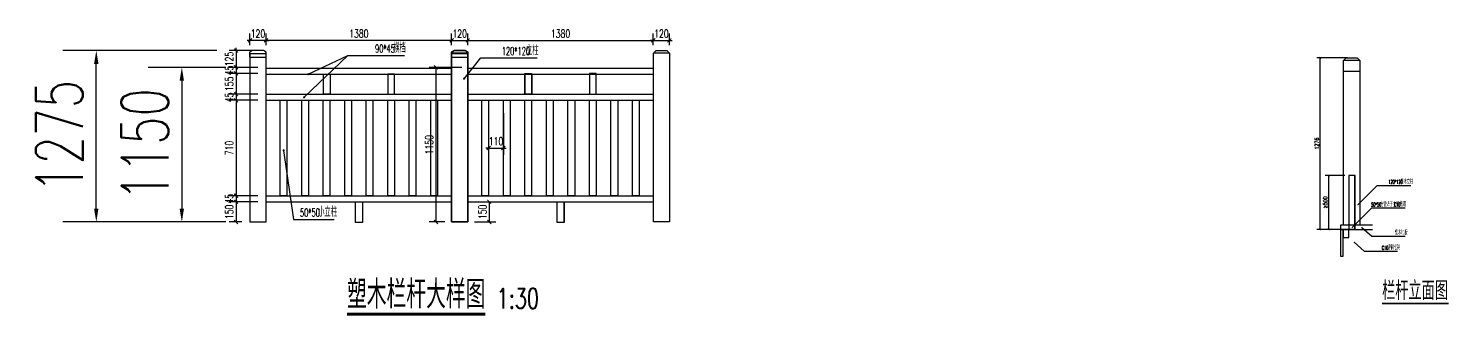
# Model space of a CAD drawing. Header units: millimetres. Extents: x -1003406 to 3312184, y 81337 to 716393.
# Drawn here: x 1077484 to 1088052, y 403472 to 405609 of the extents above; entities that cross this region are included whole.
import ezdxf

# ---------------------------------------------------------------- set-up
doc = ezdxf.new("R2010")
doc.units = ezdxf.units.MM
doc.header["$LTSCALE"] = 10
doc.layers.get('0').update_dxf_attribs({"linetype": 'CONTINUOUS'})
doc.layers.get('Defpoints').update_dxf_attribs({"linetype": 'CONTINUOUS'})
for name, color, linetype in [('DIM_LEAD', 3, 'CONTINUOUS'), ('DIM_SYMB', 3, 'CONTINUOUS'), ('PUB_DIM', 3, 'CONTINUOUS'), ('PUB_TEXT', 7, 'CONTINUOUS'), ('木地板', 32, 'CONTINUOUS'), ('木板', 42, 'CONTINUOUS'), ('栏杆', 4, 'CONTINUOUS'), ('钢架', 3, 'CONTINUOUS'), ('铝架', 3, 'CONTINUOUS'), ('龙骨', 10, 'CONTINUOUS')]:
    doc.layers.add(name, color=color, linetype=linetype)
doc.layers.add('文字及标注', color=3, linetype='CONTINUOUS', lineweight=15)
doc.styles.add('_TCH_DIM', font='SIMPLEX', dxfattribs={"bigfont": 'GBCBIG'})
doc.styles.add('_TCH_DIM_T3', font='SIMPLEX', dxfattribs={"width": 0.705882, "bigfont": 'GBCBIG'})
doc.styles.get("Standard").update_dxf_attribs({"font": 'simplex.shx', "width": 0.7, "bigfont": 'hztxt.shx'})
doc.styles.add('STANDARD_T3', font='simplex.shx', dxfattribs={"width": 0.7, "bigfont": 'gbcbig.shx'})
doc.styles.add('TSSD_Dimension', font='Tssdeng.shx', dxfattribs={"width": 0.7, "bigfont": 'hztxt.shx'})
doc.dimstyles.new('_T&10', dxfattribs={"dimtxt": 29.75, "dimasz": 10, "dimexe": 25, "dimexo": 30, "dimgap": 10, "dimtad": 1, "dimdec": 0, "dimzin": 0, "dimdsep": 46, "dimtxsty": '_TCH_DIM_T3', "dimblk": 'ARCHTICK', "dimcen": 0.09, "dimclrt": 7, "dimazin": 2, "dimtfac": 1, "dimtdec": 0, "dimtix": 1, "dimtmove": 2, "dimatfit": 3, "dimfxl": 1, "dimtolj": 1, "dimtzin": 0, "dimarcsym": 0})
doc.dimstyles.new('_T&20', dxfattribs={"dimtxt": 59.5, "dimasz": 20, "dimexe": 50, "dimexo": 60, "dimgap": 20, "dimtad": 1, "dimdec": 0, "dimzin": 0, "dimdsep": 46, "dimtxsty": '_TCH_DIM_T3', "dimblk": 'ARCHTICK', "dimcen": 0.09, "dimclrt": 7, "dimazin": 2, "dimtfac": 1, "dimtdec": 0, "dimtix": 1, "dimtmove": 2, "dimatfit": 3, "dimfxl": 1, "dimtolj": 1, "dimtzin": 0, "dimarcsym": 0})
doc.dimstyles.new('W&&100', dxfattribs={"dimtxt": 350, "dimasz": 100, "dimexe": 250, "dimexo": 300, "dimgap": 100, "dimtad": 1, "dimdec": 0, "dimzin": 0, "dimdsep": 46, "dimtxsty": 'STANDARD_T3', "dimcen": 0.09, "dimclrd": 1, "dimclre": 1, "dimclrt": 7, "dimazin": 2, "dimtfac": 1, "dimtdec": 0, "dimtix": 1, "dimtmove": 2, "dimatfit": 3, "dimfxl": 100, "dimtolj": 1, "dimtzin": 0, "dimarcsym": 0})

# ---------------------------------------------------------------- blocks, each defined once
blk = doc.blocks.new('_ArchTick')
at = {"color": 0, "const_width": 0.4}
blk.add_lwpolyline([(-0.71, -0.71), (0.71, 0.71)], dxfattribs=at)
blk = doc.blocks.new('*D545')
at = {"layer": 'Defpoints', "color": 0, "transparency": 16777216}
for p in [(1080751, 404319), (1080741, 404169), (1080911, 404169)]:
    blk.add_point(p, dxfattribs=at)
at = {"layer": '铝架', "color": 0, "lineweight": -2, "transparency": 16777216}
for p, q in [((1080811, 404319), (1080961, 404319)), ((1080911, 404319), (1080911, 404169)), ((1080801, 404169), (1080961, 404169))]:
    blk.add_line(p, q, dxfattribs=at)
at = {"layer": '铝架', "color": 0, "lineweight": -2, "transparency": 16777216, "xscale": 20, "yscale": 20, "zscale": 20}
for p, rotation in [((1080911, 404319), 90), ((1080911, 404169), 270)]:
    blk.add_blockref('_ArchTick', p, dxfattribs=dict(at, rotation=rotation))
at = {"layer": '铝架', "color": 7, "transparency": 16777216, "insert": (1080861, 404244), "char_height": 59.5, "attachment_point": 5, "rotation": 90, "style": '_TCH_DIM_T3'}
blk.add_mtext('\\A1;150', dxfattribs=at)
blk = doc.blocks.new('*D546')
at = {"layer": 'Defpoints', "color": 0, "linetype": 'Continuous', "transparency": 16777216}
for p in [(1080515, 405319), (1080766, 405319), (1080641, 404169)]:
    blk.add_point(p, dxfattribs=at)
at = {"layer": 'PUB_DIM', "color": 0, "linetype": 'Continuous', "lineweight": -2, "transparency": 16777216}
for p, q in [((1080706, 405319), (1080465, 405319)), ((1080515, 404169), (1080515, 405319)), ((1080581, 404169), (1080465, 404169))]:
    blk.add_line(p, q, dxfattribs=at)
at = {"layer": 'PUB_DIM', "color": 0, "linetype": 'Continuous', "lineweight": -2, "transparency": 16777216, "xscale": 20, "yscale": 20, "zscale": 20}
for p, rotation in [((1080515, 405319), 90), ((1080515, 404169), 270)]:
    blk.add_blockref('_ArchTick', p, dxfattribs=dict(at, rotation=rotation))
at = {"layer": 'PUB_DIM', "color": 7, "linetype": 'Continuous', "transparency": 16777216, "insert": (1080465, 404744), "char_height": 59.5, "attachment_point": 5, "rotation": 90, "style": '_TCH_DIM_T3'}
blk.add_mtext('\\A1;1150', dxfattribs=at)
blk = doc.blocks.new('*D547')
at = {"layer": 'Defpoints', "color": 0, "transparency": 16777216}
for p in [(1080906, 405039), (1081016, 405039), (1081016, 404719)]:
    blk.add_point(p, dxfattribs=at)
at = {"layer": '铝架', "color": 0, "lineweight": -2, "transparency": 16777216}
for p, q in [((1080906, 404979), (1080906, 404669)), ((1081016, 404979), (1081016, 404669)), ((1080906, 404719), (1080886, 404719)), ((1080906, 404719), (1081016, 404719)), ((1081016, 404719), (1081036, 404719))]:
    blk.add_line(p, q, dxfattribs=at)
at = {"layer": '铝架', "color": 0, "lineweight": -2, "transparency": 16777216, "xscale": 20, "yscale": 20, "zscale": 20}
blk.add_blockref('_ArchTick', (1080906, 404719), dxfattribs=at)
at = {"layer": '铝架', "color": 0, "lineweight": -2, "transparency": 16777216, "xscale": 20, "yscale": 20, "zscale": 20, "rotation": 180}
blk.add_blockref('_ArchTick', (1081016, 404719), dxfattribs=at)
at = {"layer": '铝架', "color": 7, "transparency": 16777216, "insert": (1080961, 404769), "char_height": 59.5, "attachment_point": 5, "style": '_TCH_DIM_T3'}
blk.add_mtext('\\A1;110', dxfattribs=at)
blk = doc.blocks.new('*D548')
at = {"layer": 'Defpoints', "color": 0, "transparency": 16777216}
for p in [(1080751, 405520), (1080631, 405424), (1080751, 405424)]:
    blk.add_point(p, dxfattribs=at)
at = {"layer": 'PUB_DIM', "color": 0, "lineweight": -2, "transparency": 16777216}
for p, q in [((1080631, 405520), (1080611, 405520)), ((1080631, 405484), (1080631, 405570)), ((1080631, 405520), (1080751, 405520)), ((1080751, 405484), (1080751, 405570)), ((1080751, 405520), (1080771, 405520))]:
    blk.add_line(p, q, dxfattribs=at)
at = {"layer": 'PUB_DIM', "color": 0, "lineweight": -2, "transparency": 16777216, "xscale": 20, "yscale": 20, "zscale": 20}
blk.add_blockref('_ArchTick', (1080631, 405520), dxfattribs=at)
at = {"layer": 'PUB_DIM', "color": 0, "lineweight": -2, "transparency": 16777216, "xscale": 20, "yscale": 20, "zscale": 20, "rotation": 180}
blk.add_blockref('_ArchTick', (1080751, 405520), dxfattribs=at)
at = {"layer": 'PUB_DIM', "color": 7, "transparency": 16777216, "insert": (1080691, 405570), "char_height": 59.5, "attachment_point": 5, "style": '_TCH_DIM_T3'}
blk.add_mtext('\\A1;120', dxfattribs=at)
blk = doc.blocks.new('*D549')
at = {"layer": 'Defpoints', "color": 0, "transparency": 16777216}
for p in [(1082131, 405520), (1080751, 405424), (1082131, 405424)]:
    blk.add_point(p, dxfattribs=at)
at = {"layer": 'PUB_DIM', "color": 0, "lineweight": -2, "transparency": 16777216}
for p, q in [((1080751, 405484), (1080751, 405570)), ((1080751, 405520), (1082131, 405520)), ((1082131, 405484), (1082131, 405570))]:
    blk.add_line(p, q, dxfattribs=at)
at = {"layer": 'PUB_DIM', "color": 0, "lineweight": -2, "transparency": 16777216, "xscale": 20, "yscale": 20, "zscale": 20, "rotation": 180}
blk.add_blockref('_ArchTick', (1080751, 405520), dxfattribs=at)
at = {"layer": 'PUB_DIM', "color": 0, "lineweight": -2, "transparency": 16777216, "xscale": 20, "yscale": 20, "zscale": 20}
blk.add_blockref('_ArchTick', (1082131, 405520), dxfattribs=at)
at = {"layer": 'PUB_DIM', "color": 7, "transparency": 16777216, "insert": (1081441, 405570), "char_height": 59.5, "attachment_point": 5, "style": '_TCH_DIM_T3'}
blk.add_mtext('\\A1;1380', dxfattribs=at)
blk = doc.blocks.new('*D550')
at = {"layer": 'Defpoints', "color": 0, "transparency": 16777216}
for p in [(1082251, 405520), (1082131, 405424), (1082251, 405424)]:
    blk.add_point(p, dxfattribs=at)
at = {"layer": 'PUB_DIM', "color": 0, "lineweight": -2, "transparency": 16777216}
for p, q in [((1082131, 405520), (1082111, 405520)), ((1082131, 405484), (1082131, 405570)), ((1082131, 405520), (1082251, 405520)), ((1082251, 405484), (1082251, 405570)), ((1082251, 405520), (1082271, 405520))]:
    blk.add_line(p, q, dxfattribs=at)
at = {"layer": 'PUB_DIM', "color": 0, "lineweight": -2, "transparency": 16777216, "xscale": 20, "yscale": 20, "zscale": 20}
blk.add_blockref('_ArchTick', (1082131, 405520), dxfattribs=at)
at = {"layer": 'PUB_DIM', "color": 0, "lineweight": -2, "transparency": 16777216, "xscale": 20, "yscale": 20, "zscale": 20, "rotation": 180}
blk.add_blockref('_ArchTick', (1082251, 405520), dxfattribs=at)
at = {"layer": 'PUB_DIM', "color": 7, "transparency": 16777216, "insert": (1082191, 405570), "char_height": 59.5, "attachment_point": 5, "style": '_TCH_DIM_T3'}
blk.add_mtext('\\A1;120', dxfattribs=at)
blk = doc.blocks.new('栏杆大样')
at = {"color": 0}
blk.add_lwpolyline([(-63, 1225), (62, 1225), (62, 1263), (40, 1275), (-40, 1275), (-40, 1275), (-63, 1264)], close=True, dxfattribs=at)
at = {"layer": '栏杆'}
blk.add_line((1560, 1255), (1440, 1255), dxfattribs=at)
for points in [[(1560, 0), (1440, 0), (1440, 1255), (1440, 1255), (1460, 1275), (1540, 1275), (1560, 1255), (1560, 1255)], [(-60, 0), (60, 0), (60, 1250), (60, 1250), (40, 1250), (-40, 1250), (-60, 1250), (-60, 1250)], [(486, 1100), (536, 1100), (536, 950), (486, 950)], [(1016, 1100), (966, 1100), (966, 950), (1016, 950)], [(165, 905), (215, 905), (215, 195), (165, 195)], [(325, 905), (375, 905), (375, 195), (325, 195)], [(485, 905), (535, 905), (535, 195), (485, 195)], [(645, 905), (695, 905), (695, 195), (645, 195)], [(805, 905), (855, 905), (855, 195), (805, 195)], [(965, 905), (1015, 905), (1015, 195), (965, 195)], [(1125, 905), (1175, 905), (1175, 195), (1125, 195)], [(1285, 905), (1335, 905), (1335, 195), (1285, 195)], [(726, 150), (776, 150), (776, -5), (726, -5)]]:
    blk.add_lwpolyline(points, close=True, dxfattribs=at)
at = {"layer": '栏杆', "linetype": 'ByBlock'}
for points in [[(60, 1145), (1440, 1145)], [(60, 1100), (1440, 1100)], [(60, 950), (1440, 950)], [(60, 905), (1440, 905)], [(60, 195), (1440, 195)], [(60, 150), (1440, 150)]]:
    blk.add_lwpolyline(points, dxfattribs=at)
blk = doc.blocks.new('*D552')
at = {"layer": 'Defpoints', "color": 0, "transparency": 16777216}
for p in [(1079251, 405520), (1079251, 405424), (1080631, 405424)]:
    blk.add_point(p, dxfattribs=at)
at = {"layer": 'PUB_DIM', "color": 0, "lineweight": -2, "transparency": 16777216}
for p, q in [((1079251, 405484), (1079251, 405570)), ((1080631, 405520), (1079251, 405520)), ((1080631, 405484), (1080631, 405570))]:
    blk.add_line(p, q, dxfattribs=at)
at = {"layer": 'PUB_DIM', "color": 0, "lineweight": -2, "transparency": 16777216, "xscale": 20, "yscale": 20, "zscale": 20, "rotation": 180}
blk.add_blockref('_ArchTick', (1079251, 405520), dxfattribs=at)
at = {"layer": 'PUB_DIM', "color": 0, "lineweight": -2, "transparency": 16777216, "xscale": 20, "yscale": 20, "zscale": 20}
blk.add_blockref('_ArchTick', (1080631, 405520), dxfattribs=at)
at = {"layer": 'PUB_DIM', "color": 7, "transparency": 16777216, "insert": (1079941, 405570), "char_height": 59.5, "attachment_point": 5, "style": '_TCH_DIM_T3'}
blk.add_mtext('\\A1;1380', dxfattribs=at)
blk = doc.blocks.new('*D553')
at = {"layer": 'Defpoints', "color": 0, "transparency": 16777216}
for p in [(1079131, 405520), (1079131, 405424), (1079251, 405424)]:
    blk.add_point(p, dxfattribs=at)
at = {"layer": 'PUB_DIM', "color": 0, "lineweight": -2, "transparency": 16777216}
for p, q in [((1079131, 405520), (1079111, 405520)), ((1079131, 405484), (1079131, 405570)), ((1079251, 405520), (1079131, 405520)), ((1079251, 405484), (1079251, 405570)), ((1079251, 405520), (1079271, 405520))]:
    blk.add_line(p, q, dxfattribs=at)
at = {"layer": 'PUB_DIM', "color": 0, "lineweight": -2, "transparency": 16777216, "xscale": 20, "yscale": 20, "zscale": 20}
blk.add_blockref('_ArchTick', (1079131, 405520), dxfattribs=at)
at = {"layer": 'PUB_DIM', "color": 0, "lineweight": -2, "transparency": 16777216, "xscale": 20, "yscale": 20, "zscale": 20, "rotation": 180}
blk.add_blockref('_ArchTick', (1079251, 405520), dxfattribs=at)
at = {"layer": 'PUB_DIM', "color": 7, "transparency": 16777216, "insert": (1079191, 405570), "char_height": 59.5, "attachment_point": 5, "style": '_TCH_DIM_T3'}
blk.add_mtext('\\A1;120', dxfattribs=at)
blk = doc.blocks.new('*D554')
at = {"layer": 'Defpoints', "color": 0, "linetype": 'Continuous', "transparency": 16777216}
for p in [(1079231, 405444), (1079028, 405319), (1079251, 405319)]:
    blk.add_point(p, dxfattribs=at)
at = {"layer": 'PUB_DIM', "color": 0, "linetype": 'Continuous', "lineweight": -2, "transparency": 16777216}
for p, q in [((1079171, 405444), (1078978, 405444)), ((1079028, 405444), (1079028, 405464)), ((1079028, 405444), (1079028, 405319)), ((1079191, 405319), (1078978, 405319)), ((1079028, 405319), (1079028, 405299))]:
    blk.add_line(p, q, dxfattribs=at)
at = {"layer": 'PUB_DIM', "color": 0, "linetype": 'Continuous', "lineweight": -2, "transparency": 16777216, "xscale": 20, "yscale": 20, "zscale": 20}
for p, rotation in [((1079028, 405444), 270), ((1079028, 405319), 90)]:
    blk.add_blockref('_ArchTick', p, dxfattribs=dict(at, rotation=rotation))
at = {"layer": 'PUB_DIM', "color": 7, "linetype": 'Continuous', "transparency": 16777216, "insert": (1078978, 405381), "char_height": 59.5, "attachment_point": 5, "rotation": 90, "style": '_TCH_DIM_T3'}
blk.add_mtext('\\A1;125', dxfattribs=at)
blk = doc.blocks.new('*D555')
at = {"layer": 'Defpoints', "color": 0, "linetype": 'Continuous', "transparency": 16777216}
for p in [(1079251, 405319), (1079028, 405274), (1079251, 405274)]:
    blk.add_point(p, dxfattribs=at)
at = {"layer": 'PUB_DIM', "color": 0, "linetype": 'Continuous', "lineweight": -2, "transparency": 16777216}
for p, q in [((1079191, 405319), (1078978, 405319)), ((1079028, 405319), (1079028, 405339)), ((1079028, 405319), (1079028, 405274)), ((1079191, 405274), (1078978, 405274)), ((1079028, 405274), (1079028, 405254))]:
    blk.add_line(p, q, dxfattribs=at)
at = {"layer": 'PUB_DIM', "color": 0, "linetype": 'Continuous', "lineweight": -2, "transparency": 16777216, "xscale": 20, "yscale": 20, "zscale": 20}
for p, rotation in [((1079028, 405319), 270), ((1079028, 405274), 90)]:
    blk.add_blockref('_ArchTick', p, dxfattribs=dict(at, rotation=rotation))
at = {"layer": 'PUB_DIM', "color": 7, "linetype": 'Continuous', "transparency": 16777216, "insert": (1078978, 405296), "char_height": 59.5, "attachment_point": 5, "rotation": 90, "style": '_TCH_DIM_T3'}
blk.add_mtext('\\A1;45', dxfattribs=at)
blk = doc.blocks.new('*D556')
at = {"layer": 'Defpoints', "color": 0, "linetype": 'Continuous', "transparency": 16777216}
for p in [(1079251, 405274), (1079028, 405119), (1079251, 405119)]:
    blk.add_point(p, dxfattribs=at)
at = {"layer": 'PUB_DIM', "color": 0, "linetype": 'Continuous', "lineweight": -2, "transparency": 16777216}
for p, q in [((1079191, 405274), (1078978, 405274)), ((1079028, 405274), (1079028, 405119)), ((1079191, 405119), (1078978, 405119))]:
    blk.add_line(p, q, dxfattribs=at)
at = {"layer": 'PUB_DIM', "color": 0, "linetype": 'Continuous', "lineweight": -2, "transparency": 16777216, "xscale": 20, "yscale": 20, "zscale": 20}
for p, rotation in [((1079028, 405274), 90), ((1079028, 405119), 270)]:
    blk.add_blockref('_ArchTick', p, dxfattribs=dict(at, rotation=rotation))
at = {"layer": 'PUB_DIM', "color": 7, "linetype": 'Continuous', "transparency": 16777216, "insert": (1078978, 405196), "char_height": 59.5, "attachment_point": 5, "rotation": 90, "style": '_TCH_DIM_T3'}
blk.add_mtext('\\A1;155', dxfattribs=at)
blk = doc.blocks.new('*D557')
at = {"layer": 'Defpoints', "color": 0, "linetype": 'Continuous', "transparency": 16777216}
for p in [(1079028, 405074), (1079251, 405119), (1079251, 405074)]:
    blk.add_point(p, dxfattribs=at)
at = {"layer": 'PUB_DIM', "color": 0, "linetype": 'Continuous', "lineweight": -2, "transparency": 16777216}
for p, q in [((1079191, 405119), (1078978, 405119)), ((1079191, 405074), (1078978, 405074)), ((1079028, 405119), (1079028, 405139)), ((1079028, 405119), (1079028, 405074)), ((1079028, 405074), (1079028, 405054))]:
    blk.add_line(p, q, dxfattribs=at)
at = {"layer": 'PUB_DIM', "color": 0, "linetype": 'Continuous', "lineweight": -2, "transparency": 16777216, "xscale": 20, "yscale": 20, "zscale": 20}
for p, rotation in [((1079028, 405119), 270), ((1079028, 405074), 90)]:
    blk.add_blockref('_ArchTick', p, dxfattribs=dict(at, rotation=rotation))
at = {"layer": 'PUB_DIM', "color": 7, "linetype": 'Continuous', "transparency": 16777216, "insert": (1078978, 405096), "char_height": 59.5, "attachment_point": 5, "rotation": 90, "style": '_TCH_DIM_T3'}
blk.add_mtext('\\A1;45', dxfattribs=at)
blk = doc.blocks.new('*D558')
at = {"layer": 'Defpoints', "color": 0, "linetype": 'Continuous', "transparency": 16777216}
for p in [(1079251, 405074), (1079028, 404364), (1079251, 404364)]:
    blk.add_point(p, dxfattribs=at)
at = {"layer": 'PUB_DIM', "color": 0, "linetype": 'Continuous', "lineweight": -2, "transparency": 16777216}
for p, q in [((1079191, 405074), (1078978, 405074)), ((1079028, 405074), (1079028, 404364)), ((1079191, 404364), (1078978, 404364))]:
    blk.add_line(p, q, dxfattribs=at)
at = {"layer": 'PUB_DIM', "color": 0, "linetype": 'Continuous', "lineweight": -2, "transparency": 16777216, "xscale": 20, "yscale": 20, "zscale": 20}
for p, rotation in [((1079028, 405074), 90), ((1079028, 404364), 270)]:
    blk.add_blockref('_ArchTick', p, dxfattribs=dict(at, rotation=rotation))
at = {"layer": 'PUB_DIM', "color": 7, "linetype": 'Continuous', "transparency": 16777216, "insert": (1078978, 404719), "char_height": 59.5, "attachment_point": 5, "rotation": 90, "style": '_TCH_DIM_T3'}
blk.add_mtext('\\A1;710', dxfattribs=at)
blk = doc.blocks.new('*D559')
at = {"layer": 'Defpoints', "color": 0, "linetype": 'Continuous', "transparency": 16777216}
for p in [(1079251, 404364), (1079028, 404319), (1079251, 404319)]:
    blk.add_point(p, dxfattribs=at)
at = {"layer": 'PUB_DIM', "color": 0, "linetype": 'Continuous', "lineweight": -2, "transparency": 16777216}
for p, q in [((1079191, 404364), (1078978, 404364)), ((1079028, 404364), (1079028, 404384)), ((1079028, 404364), (1079028, 404319)), ((1079191, 404319), (1078978, 404319)), ((1079028, 404319), (1079028, 404299))]:
    blk.add_line(p, q, dxfattribs=at)
at = {"layer": 'PUB_DIM', "color": 0, "linetype": 'Continuous', "lineweight": -2, "transparency": 16777216, "xscale": 20, "yscale": 20, "zscale": 20}
for p, rotation in [((1079028, 404364), 270), ((1079028, 404319), 90)]:
    blk.add_blockref('_ArchTick', p, dxfattribs=dict(at, rotation=rotation))
at = {"layer": 'PUB_DIM', "color": 7, "linetype": 'Continuous', "transparency": 16777216, "insert": (1078978, 404341), "char_height": 59.5, "attachment_point": 5, "rotation": 90, "style": '_TCH_DIM_T3'}
blk.add_mtext('\\A1;45', dxfattribs=at)
blk = doc.blocks.new('*D560')
at = {"layer": 'Defpoints', "color": 0, "linetype": 'Continuous', "transparency": 16777216}
for p in [(1079251, 404319), (1079028, 404169), (1079131, 404169)]:
    blk.add_point(p, dxfattribs=at)
at = {"layer": 'PUB_DIM', "color": 0, "linetype": 'Continuous', "lineweight": -2, "transparency": 16777216}
for p, q in [((1079191, 404319), (1078978, 404319)), ((1079028, 404319), (1079028, 404169)), ((1079071, 404169), (1078978, 404169))]:
    blk.add_line(p, q, dxfattribs=at)
at = {"layer": 'PUB_DIM', "color": 0, "linetype": 'Continuous', "lineweight": -2, "transparency": 16777216, "xscale": 20, "yscale": 20, "zscale": 20}
for p, rotation in [((1079028, 404319), 90), ((1079028, 404169), 270)]:
    blk.add_blockref('_ArchTick', p, dxfattribs=dict(at, rotation=rotation))
at = {"layer": 'PUB_DIM', "color": 7, "linetype": 'Continuous', "transparency": 16777216, "insert": (1078978, 404244), "char_height": 59.5, "attachment_point": 5, "rotation": 90, "style": '_TCH_DIM_T3'}
blk.add_mtext('\\A1;150', dxfattribs=at)
blk = doc.blocks.new('*D575')
at = {"layer": 'Defpoints', "color": 0, "transparency": 16777216}
for p in [(1087302, 404514), (1087153, 404114), (1087302, 404114)]:
    blk.add_point(p, dxfattribs=at)
at = {"layer": 'PUB_DIM', "color": 0, "lineweight": -2, "transparency": 16777216}
for p, q in [((1087272, 404514), (1087128, 404514)), ((1087153, 404514), (1087153, 404114)), ((1087272, 404114), (1087128, 404114))]:
    blk.add_line(p, q, dxfattribs=at)
at = {"layer": 'PUB_DIM', "color": 0, "lineweight": -2, "transparency": 16777216, "xscale": 10, "yscale": 10, "zscale": 10}
for p, rotation in [((1087153, 404514), 90), ((1087153, 404114), 270)]:
    blk.add_blockref('_ArchTick', p, dxfattribs=dict(at, rotation=rotation))
at = {"layer": 'PUB_DIM', "color": 7, "transparency": 16777216, "insert": (1087128, 404314), "char_height": 29.8, "attachment_point": 5, "rotation": 90, "style": '_TCH_DIM_T3'}
blk.add_mtext('\\A1;≥500', dxfattribs=at)
blk = doc.blocks.new('*D576')
at = {"layer": 'Defpoints', "color": 0, "transparency": 16777216}
for p in [(1087089, 405390), (1087324, 405390), (1087302, 404114)]:
    blk.add_point(p, dxfattribs=at)
at = {"layer": 'PUB_DIM', "color": 0, "lineweight": -2, "transparency": 16777216}
for p, q in [((1087294, 405390), (1087064, 405390)), ((1087089, 404114), (1087089, 405390)), ((1087272, 404114), (1087064, 404114))]:
    blk.add_line(p, q, dxfattribs=at)
at = {"layer": 'PUB_DIM', "color": 0, "lineweight": -2, "transparency": 16777216, "xscale": 10, "yscale": 10, "zscale": 10}
for p, rotation in [((1087089, 405390), 90), ((1087089, 404114), 270)]:
    blk.add_blockref('_ArchTick', p, dxfattribs=dict(at, rotation=rotation))
at = {"layer": 'PUB_DIM', "color": 7, "transparency": 16777216, "insert": (1087064, 404752), "char_height": 29.8, "attachment_point": 5, "rotation": 90, "style": '_TCH_DIM_T3'}
blk.add_mtext('\\A1;1276', dxfattribs=at)
blk = doc.blocks.new('*D844')
at = {"layer": 'Defpoints', "color": 0, "transparency": 16777216}
for p in [(1077989, 405444), (1079184, 405444), (1079131, 404169)]:
    blk.add_point(p, dxfattribs=at)
at = {"layer": '文字及标注', "color": 1, "lineweight": -2, "transparency": 16777216}
for p, q in [((1078884, 405444), (1077739, 405444)), ((1077989, 404269), (1077989, 405344)), ((1078831, 404169), (1077739, 404169))]:
    blk.add_line(p, q, dxfattribs=at)
at = {"layer": '文字及标注', "color": 1, "transparency": 16777216}
for points in [[(1077972, 405344), (1078005, 405344), (1077989, 405444)], [(1077972, 404269), (1078005, 404269), (1077989, 404169)]]:
    blk.add_solid(points, dxfattribs=at)
at = {"layer": '文字及标注', "color": 7, "transparency": 16777216, "insert": (1077714, 404806), "char_height": 350, "attachment_point": 5, "rotation": 90, "style": 'STANDARD_T3'}
blk.add_mtext('\\A1;1275', dxfattribs=at)
blk = doc.blocks.new('*D845')
at = {"layer": 'Defpoints', "color": 0, "transparency": 16777216}
for p in [(1079251, 405319), (1078625, 404169), (1079251, 404169)]:
    blk.add_point(p, dxfattribs=at)
at = {"layer": '文字及标注', "color": 1, "lineweight": -2, "transparency": 16777216}
for p, q in [((1078951, 405319), (1078375, 405319)), ((1078625, 405219), (1078625, 404269)), ((1078951, 404169), (1078375, 404169))]:
    blk.add_line(p, q, dxfattribs=at)
at = {"layer": '文字及标注', "color": 1, "transparency": 16777216}
for points in [[(1078608, 405219), (1078641, 405219), (1078625, 405319)], [(1078608, 404269), (1078641, 404269), (1078625, 404169)]]:
    blk.add_solid(points, dxfattribs=at)
at = {"layer": '文字及标注', "color": 7, "transparency": 16777216, "insert": (1078350, 404744), "char_height": 350, "attachment_point": 5, "rotation": 90, "style": 'STANDARD_T3'}
blk.add_mtext('\\A1;1150', dxfattribs=at)

msp = doc.modelspace()

# ---------------------------------------------------------------- linework, layer by layer
at = {"layer": 'DIM_LEAD'}
for p, q in [((1079534.5, 405096.2), (1079859.2, 405407.6)), ((1079534.5, 405096.2), (1079859.2, 405407.6)), ((1079534.5, 405096.2), (1079859.2, 405407.6)), ((1079564.5, 405268.2), (1079859.2, 405407.6)), ((1079859.2, 405407.6), (1080279.5, 405407.6)), ((1080724, 405234.9), (1080847.2, 405389.4)), ((1080724, 405234.9), (1080847.2, 405389.4)), ((1080724, 405234.9), (1080847.2, 405389.4)), ((1080847.2, 405389.4), (1081267.5, 405389.4)), ((1079382, 404701.6), (1079454.8, 404187.6)), ((1079382, 404701.6), (1079454.8, 404187.6)), ((1079382, 404701.6), (1079454.8, 404187.6)), ((1087369.7, 404296.7), (1087514.5, 404441.4)), ((1087514.5, 404441.4), (1087763.4, 404441.4)), ((1087328.4, 404128.2), (1087473.2, 404272.9)), ((1087473.2, 404272.9), (1087722.2, 404272.9)), ((1079454.8, 404187.6), (1079757.6, 404187.6)), ((1087399.4, 404128.3), (1087473.2, 404062.3)), ((1087342.4, 404017.6), (1087416.2, 403951.5)), ((1087473.2, 404062.3), (1087722.2, 404062.3)), ((1087416.2, 403951.5), (1087665.2, 403951.5))]:
    msp.add_line(p, q, dxfattribs=at)
for points, const_width in [([(1079560.9, 405266.5, 1), (1079568.1, 405270, 1)], 8), ([(1080721.5, 405231.8, 1), (1080726.5, 405238, 1)], 8), ([(1080721.5, 405231.8, 1), (1080726.5, 405238, 1)], 8), ([(1080721.5, 405231.8, 1), (1080726.5, 405238, 1)], 8), ([(1079531.6, 405093.4, 1), (1079537.4, 405099, 1)], 8), ([(1079531.6, 405093.4, 1), (1079537.4, 405099, 1)], 8), ([(1079531.6, 405093.4, 1), (1079537.4, 405099, 1)], 8), ([(1079381.4, 404705.5, 1), (1079382.5, 404697.6, 1)], 8), ([(1079381.4, 404705.5, 1), (1079382.5, 404697.6, 1)], 8), ([(1079381.4, 404705.5, 1), (1079382.5, 404697.6, 1)], 8), ([(1087368.3, 404295.3, 1), (1087371.1, 404298.1, 1)], 4), ([(1087327, 404126.7, 1), (1087329.9, 404129.6, 1)], 4), ([(1087397.9, 404129.7, 1), (1087400.9, 404127, 1)], 4), ([(1087340.9, 404018.9, 1), (1087343.9, 404016.2, 1)], 4)]:
    msp.add_lwpolyline(points, format="xyb", close=True, dxfattribs=dict(at, const_width=const_width))
at = {"layer": 'DIM_SYMB'}
for points, const_width in [([(1079853.5, 403482.9), (1080881.7, 403482.9)], 21), ([(1087550.3, 403562.2), (1088045.1, 403562.2)], 14)]:
    msp.add_lwpolyline(points, dxfattribs=dict(at, const_width=const_width))
at = {"layer": 'PUB_DIM'}
for points in [[(1087302, 404114.1), (1087350, 404114.1), (1087350, 404514.1), (1087302, 404514.1)], [(1087304, 404116.1), (1087348, 404116.1), (1087348, 404514.1), (1087304, 404514.1)]]:
    msp.add_lwpolyline(points, close=True, dxfattribs=at)
at = {"layer": '木地板'}
msp.add_lwpolyline([(1087262, 404114.1), (1087242, 404114.1), (1087242, 403914.1), (1087262, 403914.1)], close=True, dxfattribs=at)
at = {"layer": '木板'}
msp.add_lwpolyline([(1087480, 404144), (1087242, 404144.1), (1087242, 404114.1), (1087480, 404114)], dxfattribs=at)
at = {"layer": '栏杆'}
for p, q in [((1087384, 405369.1), (1087264, 405369.1)), ((1087384, 405289.1), (1087264, 405289.1))]:
    msp.add_line(p, q, dxfattribs=at)
for points in [[(1080631.2, 404168.9), (1080751.2, 404168.9), (1080751.2, 405423.9), (1080751.2, 405423.9), (1080731.2, 405443.9), (1080651.2, 405443.9), (1080631.2, 405423.9), (1080631.2, 405423.9)], [(1082251.2, 404168.9), (1082131.2, 404168.9), (1082131.2, 405423.9), (1082131.2, 405423.9), (1082151.2, 405443.9), (1082231.2, 405443.9), (1082251.2, 405423.9), (1082251.2, 405423.9)], [(1087384, 404144.1), (1087264, 404144.1), (1087264, 405369.9), (1087264, 405369.9), (1087284, 405389.9), (1087364, 405389.9), (1087384, 405369.9), (1087384, 405369.9)], [(1081176.2, 405273.9), (1081226.2, 405273.9), (1081226.2, 405118.9), (1081176.2, 405118.9)], [(1081706.2, 405273.9), (1081656.2, 405273.9), (1081656.2, 405118.9), (1081706.2, 405118.9)], [(1081416.2, 404318.9), (1081466.2, 404318.9), (1081466.2, 404163.9), (1081416.2, 404163.9)]]:
    msp.add_lwpolyline(points, close=True, dxfattribs=at)
at = {"layer": '栏杆', "linetype": 'ByBlock'}
msp.add_lwpolyline([(1080751.2, 404318.9), (1082131.2, 404318.9)], dxfattribs=at)
at = {"layer": '钢架', "const_width": 0.5}
msp.add_lwpolyline([(1087302, 404014.1), (1087302, 404114.1), (1087350, 404114.1), (1087350, 404114.1, -0.3416112), (1087345.6, 404108.6), (1087307.5, 404108.6), (1087307.5, 404019.6), (1087345, 404019.6, -0.4142136), (1087350, 404014.6), (1087350, 404014.1), (1087302, 404014.1)], format="xyb", dxfattribs=at)
at = {"layer": '龙骨'}
msp.add_lwpolyline([(1087302, 404114.1), (1087262, 404114.1), (1087262, 404054.1), (1087302, 404054.1)], close=True, dxfattribs=at)

# ---------------------------------------------------------------- block references
at = {"layer": 'PUB_DIM'}
for p in [(1079191.2, 404168.9), (1080691.2, 404168.9)]:
    msp.add_blockref('栏杆大样', p, dxfattribs=at)

# ---------------------------------------------------------------- texts
at = {"layer": 'PUB_TEXT', "color": 7}
for s, height, style, width, p in [('横档', 67.52, '_TCH_DIM', 0.7, (1080196, 405428.6)), ('90*45', 59.5, '_TCH_DIM', 0.494118, (1080061.6, 405428.6)), ('120*120', 59.5, '_TCH_DIM', 0.494118, (1081004.7, 405410.4)), ('立柱', 67.52, '_TCH_DIM', 0.7, (1081183.9, 405410.4)), ('120*120', 29.75, '_TCH_DIM', 0.494118, (1087597.6, 404451.9)), ('塑木立柱', 33.76, '_TCH_DIM', 0.7, (1087687.2, 404451.9)), ('50*50', 59.5, '_TCH_DIM', 0.494118, (1079503.7, 404208.6)), ('小立柱', 67.52, '_TCH_DIM', 0.7, (1079638.1, 404208.6)), ('50*50', 29.75, '_TCH_DIM', 0.494118, (1087469.3, 404283.4)), ('方管焊于主梁', 33.76, '_TCH_DIM', 0.7, (1087536.5, 404283.4)), ('C10', 29.75, '_TCH_DIM', 0.494118, (1087639.7, 404283.4)), ('槽钢', 33.76, '_TCH_DIM', 0.7, (1087679.6, 404283.4)), ('塑木地板', 33.76, '_TCH_DIM', 0.7, (1087645.2, 404072.8)), ('C10', 29.75, '_TCH_DIM', 0.494118, (1087548.8, 403962)), ('槽钢框架', 33.76, '_TCH_DIM', 0.7, (1087588.7, 403962)), ('塑木栏杆大样图', 210, 'TSSD_Dimension', 0.7, (1079853.5, 403524.9)), ('栏杆立面图', 140, 'TSSD_Dimension', 0.7, (1087550.3, 403588))]:
    msp.add_text(s, height=height, dxfattribs=dict(at, style=style, width=width)).set_placement(p)
at = {"layer": 'PUB_TEXT', "color": 7, "width": 0.7}
msp.add_text('1:30', height=150, dxfattribs=at).set_placement((1080965.7, 403524.9))

# ---------------------------------------------------------------- dimensions: what is measured, and where the dimension line sits
at = {"layer": 'PUB_DIM'}
for base, p1, p2, picture, middle in [((1079131.2, 405520.2), (1079251.2, 405423.9), (1079131.2, 405423.9), '*D553', (1079191.2, 405569.9)), ((1079251.2, 405520.2), (1080631.2, 405423.9), (1079251.2, 405423.9), '*D552', (1079941.2, 405569.9)), ((1080751.2, 405520.2), (1080631.2, 405423.9), (1080751.2, 405423.9), '*D548', (1080691.2, 405569.9)), ((1082131.2, 405520.2), (1080751.2, 405423.9), (1082131.2, 405423.9), '*D549', (1081441.2, 405569.9)), ((1082251.2, 405520.2), (1082131.2, 405423.9), (1082251.2, 405423.9), '*D550', (1082191.2, 405569.9))]:
    dim = msp.add_linear_dim(base=base, p1=p1, p2=p2, dimstyle='_T&20', override={"dimfxl": 2.5}, dxfattribs=at)
    dim.commit()
    dim.dimension.update_dxf_attribs({"geometry": picture, "text_midpoint": middle})
at = {"layer": 'PUB_DIM', "linetype": 'Continuous'}
for base, p1, p2, picture, middle in [((1079027.6, 405318.9), (1079231.2, 405443.9), (1079251.2, 405318.9), '*D554', (1078977.8, 405381.4)), ((1079027.6, 405273.9), (1079251.2, 405318.9), (1079251.2, 405273.9), '*D555', (1078977.8, 405296.4)), ((1079027.6, 405118.9), (1079251.2, 405273.9), (1079251.2, 405118.9), '*D556', (1078977.8, 405196.4)), ((1080514.8, 405318.9), (1080641.2, 404168.9), (1080766.2, 405318.9), '*D546', (1080465, 404743.9)), ((1079027.6, 405073.9), (1079251.2, 405118.9), (1079251.2, 405073.9), '*D557', (1078977.8, 405096.4)), ((1079027.6, 404363.9), (1079251.2, 405073.9), (1079251.2, 404363.9), '*D558', (1078977.8, 404718.9)), ((1079027.6, 404318.9), (1079251.2, 404363.9), (1079251.2, 404318.9), '*D559', (1078977.8, 404341.4)), ((1079027.6, 404168.9), (1079251.2, 404318.9), (1079131.2, 404168.9), '*D560', (1078977.8, 404243.9))]:
    dim = msp.add_linear_dim(base=base, p1=p1, p2=p2, angle=90, dimstyle='_T&20', dxfattribs=at)
    dim.commit()
    dim.dimension.update_dxf_attribs({"geometry": picture, "text_midpoint": middle})
at = {"layer": 'PUB_DIM'}
dim = msp.add_linear_dim(base=(1087089.2, 405389.9), p1=(1087302, 404114.1), p2=(1087324, 405389.9), angle=90, dimstyle='_T&10', dxfattribs=at)
dim.commit()
dim.dimension.update_dxf_attribs({"geometry": '*D576', "text_midpoint": (1087064.3, 404752)})
dim = msp.add_linear_dim(base=(1087152.9, 404114.1), p1=(1087302, 404514.1), p2=(1087302, 404114.1), angle=90, text='≥500', dimstyle='_T&10', dxfattribs=at)
dim.commit()
dim.dimension.update_dxf_attribs({"geometry": '*D575', "text_midpoint": (1087128, 404314.1)})
at = {"layer": '文字及标注', "color": 0}
for base, p1, p2, picture, middle in [((1077988.8, 405443.9), (1079131.2, 404168.9), (1079183.9, 405443.9), '*D844', (1077713.8, 404806.4)), ((1078624.7, 404168.9), (1079251.2, 405318.9), (1079251.2, 404168.9), '*D845', (1078349.7, 404743.9))]:
    dim = msp.add_linear_dim(base=base, p1=p1, p2=p2, angle=90, dimstyle='W&&100', dxfattribs=at)
    dim.commit()
    dim.dimension.update_dxf_attribs({"geometry": picture, "text_midpoint": middle})
at = {"layer": '铝架'}
dim = msp.add_linear_dim(base=(1081016.2, 404718.9), p1=(1080906.2, 405038.9), p2=(1081016.2, 405038.9), dimstyle='_T&20', dxfattribs=at)
dim.commit()
dim.dimension.update_dxf_attribs({"geometry": '*D547', "text_midpoint": (1080961.2, 404768.7)})
dim = msp.add_linear_dim(base=(1080910.6, 404168.9), p1=(1080751.2, 404318.9), p2=(1080741.2, 404168.9), angle=90, dimstyle='_T&20', dxfattribs=at)
dim.commit()
dim.dimension.update_dxf_attribs({"geometry": '*D545', "text_midpoint": (1080860.8, 404243.9)})

doc.saveas('drawing.dxf')
